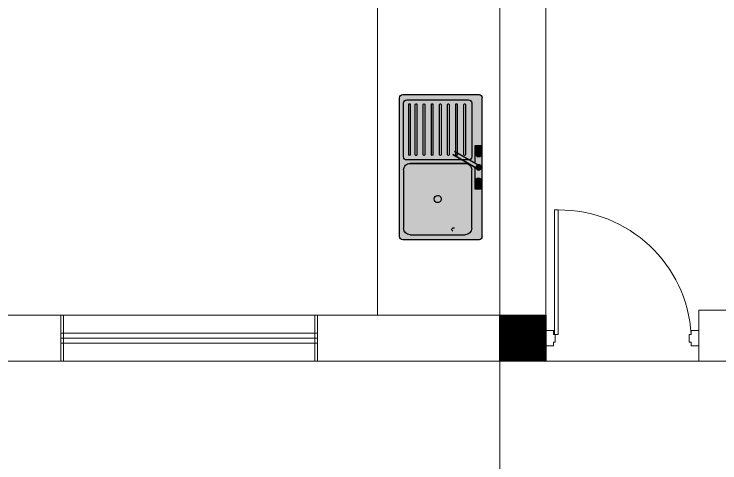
# Model space of a CAD drawing. Header units: inches. Extents: x 1245525 to 1246078, y 695303 to 695971.
# Drawn here: x 1245801.7 to 1245940.1, y 695406 to 695494 of the extents above; entities that cross this region are included whole.
import ezdxf

# ---------------------------------------------------------------- set-up
doc = ezdxf.new("R2010")
doc.units = ezdxf.units.IN
doc.header["$LTSCALE"] = 5
doc.header["$MEASUREMENT"] = 0
doc.layers.get('0').update_dxf_attribs({"lineweight": 18})
doc.layers.add('DIM', color=7, linetype='Continuous')
doc.layers.add('FACILITATION', color=44, linetype='Continuous')
doc.layers.add('OPEN', color=5, linetype='Continuous', lineweight=15)
doc.layers.add('wall', color=46, linetype='Continuous', lineweight=30)

# ---------------------------------------------------------------- blocks, each defined once
blk = doc.blocks.new('*E2')
at = {"layer": 'FACILITATION'}
blk.add_lwpolyline([(-108.6251242188151, 292.7213938651238), (-108.5964960088683, 292.7213938651238, 1.371720637496782e-06), (-108.5964958874234, 292.7213938651241, 1.371720637496782e-06)], format="xyb", dxfattribs=at)
blk = doc.blocks.new('SINK')
h = blk.add_hatch(color=5)
h.set_gradient(color1=(0, 0, 255), tint=1, name='CURVED')
edge = h.paths.add_edge_path()
edge.add_line((4.258885139832273, 16.19999999995343), (4.258885139832272, 14.79033915721811))
edge.add_line((4.258885139832272, 14.79033915721811), (0.02990686953919575, 14.79033915721811))
edge.add_line((0.02990686953919539, 14.79033915721811), (-1.430734985275194, 12.26043368419066))
edge.add_line((-1.430734985275194, 12.26043368419066), (-1.430734985275194, 1.414421522141785))
edge.add_ellipse((-2.04492795560509, 1.41442152147647), major_axis=(0.4343000142471359, 0.4343000142471359), ratio=0.9999999999497223, start_angle=225.0000000014404, end_angle=314.9999999985597, ccw=False)
edge.add_line((-2.044927954939774, 0.8002285512629896), (-12.60907453877328, 0.8002285512629896))
edge.add_ellipse((-12.60907453810796, 1.41442152147647), major_axis=(-0.4343000142471359, 0.4343000142471358), ratio=0.9999999999497226, start_angle=45.00000000144041, end_angle=134.9999999985597, ccw=False)
edge.add_line((-13.22326750843786, 1.414421522141792), (-13.22326750843786, 13.53052182270293))
edge.add_ellipse((-12.60907453810796, 13.53052182344254), major_axis=(-0.434300014283508, 0.434300014283508), ratio=0.999999999782225, start_angle=-45.00000000623879, end_angle=45.00000000623879, ccw=False)
edge.add_line((-12.60907453884755, 14.14471479365602), (-2.044927954844731, 14.14471479365602))
edge.add_ellipse((-2.04492795560509, 13.53052182344254), major_axis=(0.434300014283508, 0.434300014283508), ratio=0.9999999997822246, start_angle=326.2012255225175, end_angle=405.0000000062388, ccw=False)
edge.add_line((-1.442434746862264, 13.64983208361006), (-0.7839638603318396, 14.79033915721811))
edge.add_line((-0.7839638603318396, 14.79033915721811), (-4.19907991657965, 14.79033915721812))
edge.add_line((-4.19907991657965, 14.79033915721812), (-4.199079916579648, 16.19999999995343))
edge.add_line((-4.199079916579648, 16.19999999995343), (-13.63031224258629, 16.19999999995343))
edge.add_ellipse((-13.6303122418467, 15.58580702973995), major_axis=(-0.434300014283508, 0.434300014283508), ratio=0.999999999782225, start_angle=-45.00000000623877, end_angle=45.00000000623877)
edge.add_line((-14.24450521217659, 15.58580702900033), (-14.24450521217659, 0.6141929709530789))
edge.add_ellipse((-13.6303122418467, 0.6141929702134803), major_axis=(0.434300014283508, 0.434300014283508), ratio=0.9999999997822246, start_angle=134.9999999937612, end_angle=225.0000000062388)
edge.add_line((-13.63031224258629, 0), (13.63031224074889, 0))
edge.add_ellipse((13.63031224207953, 0.6141929702134803), major_axis=(0.4343000141165971, 0.4343000141165972), ratio=0.9999999999822425, start_angle=225.0000000005087, end_angle=314.9999999994913)
edge.add_line((14.24450521217659, 0.6141929702134643), (14.24450521217659, 15.58580702973997))
edge.add_ellipse((13.63031224207953, 15.58580702973995), major_axis=(-0.4343000141165971, 0.4343000141165971), ratio=0.9999999999822428, start_angle=225.0000000005087, end_angle=314.9999999994913)
edge.add_line((13.63031224074889, 16.19999999995343), (4.258885139832273, 16.19999999995343))
edge = h.paths.add_edge_path(flags=16)
edge.add_ellipse((11.95200264290906, 12.87344992801081), major_axis=(0.898920007108245, 0.898920007108245), ratio=0.9999999999807957, start_angle=314.99999999944987, end_angle=405.0000000005502, ccw=False)
edge.add_line((13.22326750843786, 12.87344992801081), (13.22326750843786, 2.067698569968348))
edge.add_ellipse((11.95200264290906, 2.067698569851927), major_axis=(-0.898920007108245, 0.898920007108245), ratio=0.9999999999807957, start_angle=134.9999999994498, end_angle=225.000000005797, ccw=False)
edge.add_line((11.95200264142987, 0.79643370420672), (0.5106188512461802, 0.79643370420672))
edge.add_ellipse((0.5106188519857824, 2.067698569851927), major_axis=(0.8989200072246604, 0.8989200072246606), ratio=0.9999999999965072, start_angle=134.9999999946531, end_angle=225.0000000001001, ccw=False)
edge.add_line((-0.7606460137758404, 2.06769857070794), (-0.7606460137758404, 12.87344992326858))
edge.add_ellipse((0.5106188519857824, 12.87344992801081), major_axis=(-0.8989200072246605, 0.8989200072246604), ratio=0.9999999999049327, start_angle=39.37500000123521, end_angle=45.00000000272348, ccw=False)
edge.add_ellipse((0.5106188519857824, 12.87344992801081), major_axis=(-0.8989200072246605, 0.8989200072246604), ratio=0.9999999999049327, start_angle=33.75000000204256, end_angle=39.37500000123524)
edge.add_ellipse((0.5106188519857824, 12.87344992801081), major_axis=(-0.8989200072246605, 0.8989200072246604), ratio=0.9999999999049327, start_angle=28.12500000170214, end_angle=33.75000000204256)
edge.add_ellipse((0.5106188519857824, 12.87344992801081), major_axis=(-0.8989200072246605, 0.8989200072246604), ratio=0.9999999999049327, start_angle=22.50000000136171, end_angle=28.12500000170214)
edge.add_ellipse((0.5106188519857824, 12.87344992801081), major_axis=(-0.8989200072246601, 0.8989200072246601), ratio=0.9999999999965075, start_angle=-45.00000000010005, end_angle=45.00000000010005)
edge.add_ellipse((0.5106188519857824, 12.87344992801081), major_axis=(-0.8989200072246605, 0.8989200072246604), ratio=0.9999999999049327, start_angle=22.50000000136171, end_angle=28.12500000170214)
edge.add_ellipse((0.5106188519857824, 12.87344992801081), major_axis=(-0.8989200072246605, 0.8989200072246604), ratio=0.9999999999049327, start_angle=16.87500000102128, end_angle=22.50000000136171)
edge.add_ellipse((0.5106188519857824, 12.87344992801081), major_axis=(-0.8989200072246601, 0.8989200072246601), ratio=0.9999999999965075, start_angle=-45.00000000010005, end_angle=45.00000000010005)
edge.add_ellipse((0.5106188519857824, 12.87344992801081), major_axis=(-0.8989200072246605, 0.8989200072246604), ratio=0.9999999999049327, start_angle=11.25000000068085, end_angle=16.87500000102128)
edge.add_ellipse((0.5106188519857824, 12.87344992801081), major_axis=(-0.8989200072246605, 0.8989200072246604), ratio=0.9999999999049327, start_angle=5.625000000340427, end_angle=11.25000000068085)
edge.add_ellipse((0.5106188519857824, 12.87344992801081), major_axis=(-0.8989200072246601, 0.8989200072246601), ratio=0.9999999999965075, start_angle=-45.00000000010005, end_angle=45.00000000010005)
edge.add_ellipse((0.5106188519857824, 12.87344992801081), major_axis=(-0.8989200072246605, 0.8989200072246604), ratio=0.9999999999049327, start_angle=5.625000000340427, end_angle=11.25000000068085)
edge.add_ellipse((0.5106188519857824, 12.87344992801081), major_axis=(-0.8989200072246605, 0.8989200072246604), ratio=0.9999999999049327, start_angle=0, end_angle=5.625000000340427)
edge.add_ellipse((0.5106188519857824, 12.87344992801081), major_axis=(-0.8989200072246605, 0.8989200072246604), ratio=0.9999999999049327, start_angle=-5.625000000340427, end_angle=0)
edge.add_ellipse((0.5106188519857824, 12.87344992801081), major_axis=(-0.8989200072246605, 0.8989200072246604), ratio=0.9999999999049327, start_angle=-11.25000000035293, end_angle=-5.625000000340427)
edge.add_ellipse((0.5106188519857824, 12.87344992801081), major_axis=(-0.8989200072246601, 0.8989200072246601), ratio=0.9999999999965075, start_angle=-45.00000000010005, end_angle=45.00000000010005)
edge.add_ellipse((0.5106188519857824, 12.87344992801081), major_axis=(-0.8989200072246605, 0.8989200072246604), ratio=0.9999999999049327, start_angle=-11.25000000035293, end_angle=-5.625000000340427)
edge.add_ellipse((0.5106188519857824, 12.87344992801081), major_axis=(-0.8989200072246601, 0.8989200072246601), ratio=0.9999999999965075, start_angle=-45.00000000010005, end_angle=45.00000000010005)
edge.add_ellipse((0.5106188519857824, 12.87344992801081), major_axis=(-0.8989200072246605, 0.8989200072246604), ratio=0.9999999999049327, start_angle=-11.25000000035293, end_angle=-5.625000000340427)
edge.add_ellipse((0.5106188519857824, 12.87344992801081), major_axis=(-0.8989200072246605, 0.8989200072246604), ratio=0.9999999999049327, start_angle=-16.87529652763453, end_angle=-11.25000000035293)
edge.add_ellipse((0.5106188519857824, 12.87344992801081), major_axis=(-0.8989200072246605, 0.8989200072246604), ratio=0.9999999999049327, start_angle=-22.50000000136171, end_angle=-16.87529652763453)
edge.add_ellipse((0.5106188519857824, 12.87344992801081), major_axis=(-0.8989200072246605, 0.8989200072246604), ratio=0.9999999999049327, start_angle=-28.12462307135457, end_angle=-22.50000000136171)
edge.add_ellipse((0.5106188519857824, 12.87344992801081), major_axis=(-0.8989200072246601, 0.8989200072246601), ratio=0.9999999999965075, start_angle=-45.00000000010005, end_angle=45.00000000010005)
edge.add_ellipse((0.5106188519857824, 12.87344992801081), major_axis=(-0.8989200072246605, 0.8989200072246604), ratio=0.9999999999049327, start_angle=-33.75000000105878, end_angle=-28.12462307135457)
edge.add_ellipse((0.5106188519857824, 12.87344992801081), major_axis=(-0.8989200072246605, 0.8989200072246604), ratio=0.9999999999049327, start_angle=-39.37500000123524, end_angle=-33.75000000105878)
edge.add_ellipse((0.5106188519857824, 12.87344992801081), major_axis=(-0.8989200072246601, 0.8989200072246601), ratio=0.9999999999965075, start_angle=-45.00000000010005, end_angle=45.00000000010005)
edge.add_ellipse((0.5106188519857824, 12.87344992801081), major_axis=(-0.8989200072246605, 0.8989200072246604), ratio=0.9999999999049327, start_angle=-39.37500000123524, end_angle=-33.75000000105878)
edge.add_ellipse((0.5106188519857824, 12.87344992801081), major_axis=(-0.8989200072246605, 0.8989200072246604), ratio=0.9999999999049327, start_angle=-45.000000002723425, end_angle=-39.37500000123532, ccw=False)
edge.add_line((0.5106188519858004, 14.14471479365602), (11.95200264142989, 14.14471479365602))
edge = h.paths.add_edge_path(flags=0)
edge.add_ellipse((6.231310747331008, 7.470574248931371), major_axis=(0.4980166246003501, 0.4980166246003502), ratio=0.9999999996262448, start_angle=-45.00000001070731, end_angle=134.9999999892927, ccw=False)
edge.add_ellipse((6.231310747331008, 7.470574248931371), major_axis=(-0.4980166245430065, 0.4980166245430065), ratio=0.9999999996912412, start_angle=45.00000000884529, end_angle=225.0000000088453, ccw=False)
at = {"layer": 'FACILITATION'}
h = blk.add_hatch(color=251, dxfattribs=at)
h.set_gradient(color1=(89, 89, 89), rotation=45, one_color=1, tint=1, name='CYLINDER')
edge = h.paths.add_edge_path()
edge.add_line((-4.199079916579649, 14.79033915721811), (-4.199079916579649, 16.19999999995343))
edge.add_line((-4.199079916579649, 16.19999999995343), (-2.789419073844329, 16.19999999995343))
edge.add_ellipse((-2.789419073844329, 15.49516957858577), major_axis=(-0.4983903705881154, 0.4983903705881154), ratio=0.9999999998719771, start_angle=-45.00000000366758, end_angle=30.52248781399551)
edge.add_line((-3.471868194872513, 15.6713771839859), (-3.846664706012234, 15.6713771839859))
edge.add_line((-3.846664706012234, 15.6713771839859), (-3.846664706012234, 15.31896197330207))
edge.add_line((-3.846664706012234, 15.31896197330207), (-3.471868194872513, 15.31896197330207))
edge.add_ellipse((-2.789419073844329, 15.49516957858577), major_axis=(-0.4983903706056714, 0.4983903706056715), ratio=0.9999999998335215, start_angle=59.47751218422378, end_angle=134.9999999952308)
edge.add_line((-2.789419073844329, 14.79033915721811), (-4.199079916579649, 14.79033915721811))
h = blk.add_hatch(color=251, dxfattribs=at)
h.set_gradient(color1=(89, 89, 89), rotation=45, one_color=1, tint=1, name='SPHERICAL')
edge = h.paths.add_edge_path()
edge.add_ellipse((-2.789419073844329, 15.49516957858577), major_axis=(-0.4983903706403194, 0.4983903706403194), ratio=0.9999999995799471, start_angle=0, end_angle=360, ccw=False)
h = blk.add_hatch(color=251, dxfattribs=at)
h.set_gradient(color1=(89, 89, 89), rotation=90.00000000000003, one_color=1, tint=1, name='CYLINDER')
edge = h.paths.add_edge_path()
edge.add_line((-3.09461443638429, 10.78816779237241), (-0.4723039285745472, 15.33015096059535))
edge.add_ellipse((0.02990217204205692, 15.49516948673408), major_axis=(-0.3737927779514315, 0.3737927779514315), ratio=0.9999999996894156, start_angle=63.18986434895363, end_angle=146.8109020977858)
edge.add_line((0.1381019083783031, 14.97773842967581), (-2.48421469074674, 10.43575362046249))
edge.add_ellipse((-2.789414488710463, 10.6119608359877), major_axis=(0.2491946022559862, 0.2491946022559862), ratio=0.9999999994704627, start_angle=104.9999957664401, end_angle=284.99999576644007, ccw=False)
edge.add_line((-3.094614286674187, 10.78816805162933), (-3.09461443638429, 10.78816779237241))
h = blk.add_hatch(color=251, dxfattribs=at)
h.set_gradient(color1=(89, 89, 89), rotation=45, one_color=1, tint=1, name='CYLINDER')
edge = h.paths.add_edge_path()
edge.add_ellipse((2.849224297096953, 15.49516957858577), major_axis=(-0.4983903705663155, 0.4983903705663155), ratio=0.9999999998769195, start_angle=-45.000000003526, end_angle=134.999999996474)
edge.add_line((2.849224297096953, 14.79033915721811), (0.02990686940029263, 14.79033915721811))
edge.add_line((0.02990686940029263, 14.79033915721811), (0.1381019083783031, 14.97773842979223))
edge.add_ellipse((0.02990261162631214, 15.49516957858577), major_axis=(0.3737927780772766, 0.3737927780772765), ratio=0.9999999989516786, start_angle=236.810853461872, end_angle=405.0000000300323)
edge.add_ellipse((0.02990261162631214, 15.49516957858577), major_axis=(0.3737927779507852, 0.3737927779507852), ratio=0.9999999998875745, start_angle=45.00000000322075, end_angle=153.1898156552837)
edge.add_line((-0.4723036293871701, 15.33015147910919), (-0.7839644718915224, 14.79033915721811))
edge.add_line((-0.7839644718915224, 14.79033915721811), (-2.789419073844329, 14.79033915721811))
edge.add_ellipse((-2.789419073844329, 15.49516957858577), major_axis=(-0.4983903705663155, 0.4983903705663155), ratio=0.9999999998769195, start_angle=134.999999996474, end_angle=314.9999999964739)
edge.add_line((-2.789419073844329, 16.19999999995343), (2.849224297096953, 16.19999999995343))
h = blk.add_hatch(color=251, dxfattribs=at)
h.set_gradient(color1=(89, 89, 89), rotation=45, one_color=1, tint=1, name='SPHERICAL')
edge = h.paths.add_edge_path()
edge.add_ellipse((0.02990261162631214, 15.49516957858577), major_axis=(0.3174638567474764, 0.3174638567474764), ratio=0.999999999914098, start_angle=225.0000000024609, end_angle=405.0000000024609, ccw=False)
edge.add_ellipse((0.02990261162631214, 15.49516957858577), major_axis=(0.3174638567629677, 0.3174638567629678), ratio=0.9999999995572038, start_angle=45.00000001268518, end_angle=225.0000000126852, ccw=False)
h = blk.add_hatch(color=251, dxfattribs=at)
h.set_gradient(color1=(89, 89, 89), rotation=45, one_color=1, tint=1, name='SPHERICAL')
edge = h.paths.add_edge_path()
edge.add_ellipse((2.849224297096953, 15.49516957858577), major_axis=(-0.4983903706403194, 0.4983903706403194), ratio=0.9999999995799471, start_angle=0, end_angle=360, ccw=False)
h = blk.add_hatch(color=251, dxfattribs=at)
h.set_gradient(color1=(89, 89, 89), rotation=45, one_color=1, tint=1, name='CYLINDER')
edge = h.paths.add_edge_path()
edge.add_line((3.906469929264858, 15.6713771839859), (3.531673418125138, 15.6713771839859))
edge.add_ellipse((2.849224297096953, 15.49516957858577), major_axis=(0.4983903705881154, 0.4983903705881154), ratio=0.9999999998719773, start_angle=329.4775121860044, end_angle=405.0000000036676)
edge.add_line((2.849224297096953, 16.19999999995343), (4.258885139832273, 16.19999999995343))
edge.add_line((4.258885139832273, 16.19999999995343), (4.258885139832273, 14.79033915721811))
edge.add_line((4.258885139832273, 14.79033915721811), (2.849224297096953, 14.79033915721811))
edge.add_ellipse((2.849224297096953, 15.49516957858577), major_axis=(0.4983903706056715, 0.4983903706056714), ratio=0.9999999998335215, start_angle=225.0000000047692, end_angle=300.5224878157762)
edge.add_line((3.531673418125138, 15.31896197330207), (3.906469929264858, 15.31896197330207))
edge.add_line((3.906469929264858, 15.31896197330207), (3.906469929264858, 15.6713771839859))
h = blk.add_hatch(color=251, dxfattribs=at)
h.set_gradient(color1=(89, 89, 89), rotation=45, one_color=1, tint=1, name='CYLINDER')
edge = h.paths.add_edge_path()
edge.add_ellipse((-12.60907453810796, 13.53052182344254), major_axis=(-0.434300014283508, 0.434300014283508), ratio=0.999999999782225, start_angle=-45.00000000623879, end_angle=45.00000000623879, ccw=False)
edge.add_line((-12.60907453810796, 14.14471479365602), (-2.04492795560509, 14.14471479365602))
edge.add_ellipse((-2.04492795560509, 13.53052182344254), major_axis=(0.434300014283508, 0.434300014283508), ratio=0.9999999997822246, start_angle=314.9999999937612, end_angle=405.0000000062388, ccw=False)
edge.add_line((-1.430734985275194, 13.53052182344254), (-1.430734985275194, 1.41442152147647))
edge.add_ellipse((-2.04492795560509, 1.41442152147647), major_axis=(0.4343000142471359, 0.4343000142471359), ratio=0.9999999999497226, start_angle=225.0000000014404, end_angle=314.9999999985597, ccw=False)
edge.add_line((-2.04492795560509, 0.8002285512629896), (-12.60907453810796, 0.8002285512629896))
edge.add_ellipse((-12.60907453810796, 1.41442152147647), major_axis=(-0.4343000142471359, 0.4343000142471358), ratio=0.9999999999497226, start_angle=45.00000000144041, end_angle=134.9999999985597, ccw=False)
edge.add_line((-13.22326750843786, 1.41442152147647), (-13.22326750843786, 13.53052182344254))
edge = h.paths.add_edge_path(flags=16)
edge.add_ellipse((-12.30930962739512, 4.806062674615532), major_axis=(-0.1123650009370678, 0.1123650009370678), ratio=0.9999999990995034, start_angle=-45.00000002579732, end_angle=42.19071455876715)
edge.add_ellipse((-12.30930962739512, 4.806062674615532), major_axis=(0.1123650009409559, 0.1123650009409558), ratio=0.9999999991177777, start_angle=132.1907145079414, end_angle=225.0000000252738)
edge.add_line((-12.30930962739512, 4.647154566366225), (-2.457006918499246, 4.647154566366225))
edge.add_ellipse((-2.457006918499246, 4.806062674615532), major_axis=(0.1123650008807893, 0.1123650008807893), ratio=0.999999999488794, start_angle=225.000000014645, end_angle=315.4844366745759)
edge.add_ellipse((-2.457006918499246, 4.806062674615532), major_axis=(-0.1123650008825806, 0.1123650008825806), ratio=0.9999999994657502, start_angle=225.4844367045217, end_angle=314.9999999846949)
edge.add_line((-2.457006918499246, 4.964970782864839), (-12.30930962739512, 4.964970782864839))
edge = h.paths.add_edge_path(flags=16)
edge.add_ellipse((-2.457006918499246, 6.395143756642938), major_axis=(0.1123650008945573, 0.1123650008945573), ratio=0.9999999992120006, start_angle=225.0000000225745, end_angle=314.271995589751)
edge.add_ellipse((-2.457006918499246, 6.395143756642938), major_axis=(-0.1123650009167986, 0.1123650009167986), ratio=0.9999999995326505, start_angle=224.2719956257025, end_angle=314.9999999866114)
edge.add_line((-2.457006918499246, 6.554051864892244), (-12.30930962739512, 6.554051864892244))
edge.add_ellipse((-12.30930962739512, 6.395143756642938), major_axis=(-0.1123650009576187, 0.1123650009576187), ratio=0.9999999993743512, start_angle=-45.00000001792352, end_angle=42.04929858638668)
edge.add_ellipse((-12.30930962739512, 6.395143756642938), major_axis=(-0.1123650009225246, 0.1123650009225246), ratio=0.9999999992625872, start_angle=42.04929858957153, end_angle=134.9999999788747)
edge.add_line((-12.30930962739512, 6.236235648510046), (-2.457006918499246, 6.236235648510046))
edge = h.paths.add_edge_path(flags=16)
edge.add_ellipse((-12.30930962739512, 3.216981592471711), major_axis=(-0.1123650009394623, 0.1123650009394623), ratio=0.9999999998068503, start_angle=-45.00000000553334, end_angle=45.00000000553333)
edge.add_ellipse((-12.30930962739512, 3.216981592471711), major_axis=(-0.1123650008936487, 0.1123650008936487), ratio=0.9999999998896986, start_angle=45.0000000031599, end_angle=134.9999999968401)
edge.add_line((-12.30930962739512, 3.05807348433882), (-2.457006918499246, 3.05807348433882))
edge.add_ellipse((-2.457006918499246, 3.216981592471711), major_axis=(0.1123650008936488, 0.1123650008936488), ratio=0.9999999998896985, start_angle=225.0000000031599, end_angle=315.0000019276724)
edge.add_ellipse((-2.457006918499246, 3.216981592471711), major_axis=(0.1123650009394623, 0.1123650009394623), ratio=0.9999999998068506, start_angle=315.000001925299, end_angle=405.0000000055333)
edge.add_line((-2.457006918499246, 3.375889700721018), (-12.30930962739512, 3.375889700721018))
edge = h.paths.add_edge_path(flags=16)
edge.add_ellipse((-2.457006918499246, 7.984224838786758), major_axis=(0.1123650009759667, 0.1123650009759667), ratio=0.9999999991571036, start_angle=225.0000000241472, end_angle=314.9999980450205)
edge.add_ellipse((-2.457006918499246, 7.984224838786758), major_axis=(-0.1123650008936488, 0.1123650008936488), ratio=0.9999999998896982, start_angle=224.9999980723276, end_angle=314.9999999968401)
edge.add_line((-2.457006918499246, 8.14313294691965), (-12.30930962739512, 8.14313294691965))
edge.add_ellipse((-12.30930962739512, 7.984224838786758), major_axis=(0.1123650008936487, 0.1123650008936487), ratio=0.9999999998896988, start_angle=45.0000000031599, end_angle=134.9999999968401)
edge.add_ellipse((-12.30930962739512, 7.984224838786758), major_axis=(-0.1123650009759667, 0.1123650009759667), ratio=0.9999999991571034, start_angle=45.00000002414721, end_angle=134.9999999758528)
edge.add_line((-12.30930962739512, 7.825316730537452), (-2.457006918499246, 7.825316730537452))
edge = h.paths.add_edge_path(flags=16)
edge.add_ellipse((-12.30930962739512, 1.945716726826504), major_axis=(-0.112365000945785, 0.112365000945785), ratio=0.9999999999193884, start_angle=-45.00000000230935, end_angle=45.00121562912455)
edge.add_ellipse((-12.30930962739512, 1.945716726826504), major_axis=(-0.1123650009708257, 0.1123650009708257), ratio=0.9999999987411147, start_angle=45.00121566287963, end_angle=134.9999999639356)
edge.add_line((-12.30930962739512, 1.786808618693613), (-2.457006918499246, 1.786808618693613))
edge.add_ellipse((-2.457006918499246, 1.945716726826504), major_axis=(0.1123650009518565, 0.1123650009518565), ratio=0.9999999988536518, start_angle=225.0000000328405, end_angle=314.9999966931396)
edge.add_ellipse((-2.457006918499246, 1.945716726826504), major_axis=(0.1123650009394624, 0.1123650009394624), ratio=0.9999999998068512, start_angle=314.9999967204467, end_angle=405.0000000055333)
edge.add_line((-2.457006918499246, 2.104624835075811), (-12.30930962739512, 2.104624835075811))
edge = h.paths.add_edge_path(flags=16)
edge.add_ellipse((-2.457006918499246, 9.573305920814164), major_axis=(-0.1123650008760876, 0.1123650008760877), ratio=0.9999999988491309, start_angle=134.99999996703, end_angle=224.5158314032192)
edge.add_ellipse((-2.457006918499246, 9.573305920814164), major_axis=(0.1123650008765251, 0.1123650008765251), ratio=0.999999999587103, start_angle=314.515831358427, end_angle=405.0000000118286)
edge.add_line((-2.457006918499246, 9.73221402906347), (-12.30930962739512, 9.73221402906347))
edge.add_ellipse((-12.30930962739512, 9.573305920814164), major_axis=(0.1123650009896158, 0.1123650009896158), ratio=0.9999999995034496, start_angle=45.00000001422511, end_angle=133.5260784005259)
edge.add_ellipse((-12.30930962739512, 9.573305920814164), major_axis=(-0.1123650009637718, 0.1123650009637718), ratio=0.9999999991979261, start_angle=43.52607843767957, end_angle=134.9999999770223)
edge.add_line((-12.30930962739512, 9.414397812681273), (-2.457006918499246, 9.414397812681273))
edge = h.paths.add_edge_path(flags=16)
edge.add_ellipse((-2.457006918499246, 11.16238700295798), major_axis=(0.1123650009556314, 0.1123650009556314), ratio=0.9999999990252975, start_angle=225.0000000279231, end_angle=314.5147439934134)
edge.add_ellipse((-2.457006918499246, 11.16238700295798), major_axis=(-0.1123650008725301, 0.1123650008725301), ratio=0.999999999761612, start_angle=224.5147440281609, end_angle=314.9999999931707)
edge.add_line((-2.457006918499246, 11.32129511109088), (-12.30930962739512, 11.32129511109088))
edge.add_ellipse((-12.30930962739512, 11.16238700295798), major_axis=(0.1123650009339466, 0.1123650009339466), ratio=0.9999999997151681, start_angle=45.00000000815984, end_angle=138.0299788303168)
edge.add_ellipse((-12.30930962739512, 11.16238700295798), major_axis=(0.1123650009640439, 0.1123650009640439), ratio=0.9999999999208953, start_angle=138.0299788361774, end_angle=225.0000000022662)
edge.add_line((-12.30930962739512, 11.00347889470868), (-2.457006918499246, 11.00347889470868))
edge = h.paths.add_edge_path(flags=16)
edge.add_ellipse((-2.457006918499246, 12.75146808498539), major_axis=(0.1123650009263089, 0.1123650009263089), ratio=0.9999999991457043, start_angle=225.0000000244738, end_angle=315.4160929935305)
edge.add_ellipse((-2.457006918499246, 12.75146808498539), major_axis=(-0.1123650009280205, 0.1123650009280206), ratio=0.9999999991277773, start_angle=225.4160930429864, end_angle=314.9999999750127)
edge.add_line((-2.457006918499246, 12.9103761932347), (-12.30930962739512, 12.9103761932347))
edge.add_ellipse((-12.30930962739512, 12.75146808498539), major_axis=(-0.1123650009394633, 0.1123650009394634), ratio=0.9999999998068679, start_angle=-45.00000000553284, end_angle=45.00001528429257)
edge.add_ellipse((-12.30930962739512, 12.75146808498539), major_axis=(0.1123650009394633, 0.1123650009394633), ratio=0.999999999806868, start_angle=135.0000152732269, end_angle=225.0000000055328)
edge.add_line((-12.30930962739512, 12.59255997673608), (-2.457006918499246, 12.59255997673608))
h = blk.add_hatch(color=8, dxfattribs=at)
h.set_gradient(color1=(122, 122, 122), one_color=1, tint=1, name='SPHERICAL')
edge = h.paths.add_edge_path()
edge.add_ellipse((0.5106188519857824, 2.067698569851927), major_axis=(0.8989200072246604, 0.8989200072246606), ratio=0.9999999999965072, start_angle=134.9999999999, end_angle=225.0000000001001, ccw=False)
edge.add_line((-0.7606460137758404, 2.067698569851927), (-0.7606460137758404, 12.87344992801081))
edge.add_ellipse((0.5106188519857824, 12.87344992801081), major_axis=(-0.8989200072246601, 0.8989200072246601), ratio=0.9999999999965075, start_angle=-45.00000000009999, end_angle=45.00000000009999, ccw=False)
edge.add_line((0.5106188519857824, 14.14471479365602), (11.95200264290906, 14.14471479365602))
edge.add_ellipse((11.95200264290906, 12.87344992801081), major_axis=(-0.8989200071732999, 0.8989200071732999), ratio=0.9999999999276303, start_angle=225.0000000020732, end_angle=314.99999999792675, ccw=False)
edge.add_line((13.22326750843786, 12.87344992801081), (13.22326750843786, 2.067698569968343))
edge.add_ellipse((11.95200264290906, 2.067698569851927), major_axis=(0.8989200071732999, 0.8989200071732999), ratio=0.9999999999276299, start_angle=225.0000000020733, end_angle=315.00000000317357, ccw=False)
edge.add_line((11.95200264290906, 0.79643370420672), (0.5106188519857824, 0.79643370420672))
edge = h.paths.add_edge_path(flags=16)
edge.add_ellipse((6.231310747331008, 7.470574248931371), major_axis=(0.4980166245542616, 0.4980166245542616), ratio=0.9999999998113327, start_angle=314.9999999945951, end_angle=494.9999999945951)
edge.add_ellipse((6.231310747331008, 7.470574248931371), major_axis=(-0.4980166245292872, 0.4980166245292872), ratio=0.999999999746336, start_angle=45.00000000726693, end_angle=225.0000000072669)
h = blk.add_hatch(color=8, dxfattribs=at)
h.set_gradient(color1=(122, 122, 122), one_color=1, tint=1, name='SPHERICAL')
edge = h.paths.add_edge_path()
edge.add_ellipse((0.5106188519857824, 2.067698569851927), major_axis=(0.8989200072246604, 0.8989200072246606), ratio=0.9999999999965072, start_angle=134.9999999946531, end_angle=225.0000000001001, ccw=False)
edge.add_line((-0.7606460137758404, 2.067698569968343), (-0.7606460137758404, 12.87344992801081))
edge.add_ellipse((0.5106188519857824, 12.87344992801081), major_axis=(-0.8989200072246601, 0.8989200072246601), ratio=0.9999999999965075, start_angle=-45.00000000009999, end_angle=45.00000000009999, ccw=False)
edge.add_line((0.5106188519857824, 14.14471479365602), (11.95200264290906, 14.14471479365602))
edge.add_ellipse((11.95200264290906, 12.87344992801081), major_axis=(-0.8989200071732999, 0.8989200071732999), ratio=0.9999999999276303, start_angle=225.0000000020732, end_angle=314.99999999792675, ccw=False)
edge.add_line((13.22326750843786, 12.87344992801081), (13.22326750843786, 2.067698569968343))
edge.add_ellipse((11.95200264290906, 2.067698569851927), major_axis=(0.8989200071732999, 0.8989200071732999), ratio=0.9999999999276299, start_angle=225.0000000020733, end_angle=315.00000000317357, ccw=False)
edge.add_line((11.95200264290906, 0.79643370420672), (0.5106188519857824, 0.79643370420672))
edge = h.paths.add_edge_path(flags=16)
edge.add_ellipse((6.231310747331008, 7.470574248931371), major_axis=(0.4980166245542616, 0.4980166245542616), ratio=0.9999999998113327, start_angle=314.9999999945951, end_angle=494.9999999945951)
edge.add_ellipse((6.231310747331008, 7.470574248931371), major_axis=(0.4980166245430065, 0.4980166245430065), ratio=0.9999999996912412, start_angle=134.9999999911547, end_angle=314.9999999911547)
for points in [[(-14.24450521217659, 0.6141929702134803), (-14.24450521217659, 15.58580702973995)], [(13.63031224207953, 16.19999999995343), (-13.6303122418467, 16.19999999995343)], [(0.02990686940029263, 14.79033915721811), (4.258885139832273, 14.79033915721811), (4.258885139832273, 16.19999999995343), (-4.199079916579649, 16.19999999995343), (-4.199079916579649, 14.79033915721811), (-0.7820267921779305, 14.79033915721811)], [(-3.453919098479673, 15.6713771839859), (-3.846664706012234, 15.6713771839859), (-3.846664706012234, 15.31896197330207), (-3.453919098479673, 15.31896197330207)], [(-0.4143751270603389, 15.43048657092731), (-3.094614586094394, 10.78816753311548), (-0.4723039285745472, 15.33015096059535)], [(3.513724321732298, 15.6713771839859), (3.906469929264858, 15.6713771839859), (3.906469929264858, 15.31896197330207), (3.513724321732298, 15.31896197330207)], [(14.24450521217659, 15.58580702973995), (14.24450521217659, 0.6141929702134803)], [(-12.60907453810796, 14.14471479365602), (-2.04492795560509, 14.14471479365602)], [(0.1381019083783031, 14.97773842967581), (-2.484213404823095, 10.43575584783684), (0.1960312784649432, 15.0780750248814)], [(11.95200264290906, 14.14471479365602), (0.5106188519857824, 14.14471479365602)], [(-13.22326750843786, 1.41442152147647), (-13.22326750843786, 13.53052182344254)], [(-12.30930962739512, 12.9103761932347), (-2.457006918499246, 12.9103761932347)], [(-2.457006918499246, 12.59255997673608), (-12.30930962739512, 12.59255997673608)], [(-1.430734985275194, 13.53052182344254), (-1.430734985275194, 1.41442152147647)], [(13.22326750843786, 2.067698569968343), (13.22326750843786, 12.87344992801081)], [(-12.30930962739512, 11.32129511109088), (-2.457006918499246, 11.32129511109088)], [(-2.457006918499246, 11.00347889470868), (-12.30930962739512, 11.00347889470868)], [(-12.30930962739512, 9.73221402906347), (-2.457006918499246, 9.73221402906347)], [(-2.457006918499246, 9.414397812681273), (-12.30930962739512, 9.414397812681273)], [(-12.30930962739512, 8.14313294691965), (-2.457006918499246, 8.14313294691965)], [(-2.457006918499246, 7.825316730537452), (-12.30930962739512, 7.825316730537452)], [(-12.30930962739512, 6.554051864892244), (-2.457006918499246, 6.554051864892244)], [(-2.457006918499246, 6.236235648510046), (-12.30930962739512, 6.236235648510046)], [(-12.30930962739512, 4.964970782864839), (-2.457006918499246, 4.964970782864839)], [(-2.457006918499246, 4.647154566366225), (-12.30930962739512, 4.647154566366225)], [(-12.30930962739512, 3.375889700721018), (-2.457006918499246, 3.375889700721018)], [(-2.457006918499246, 3.05807348433882), (-12.30930962739512, 3.05807348433882)], [(-12.30930962739512, 2.104624835075811), (-2.457006918499246, 2.104624835075811)], [(-2.457006918499246, 1.786808618693613), (-12.30930962739512, 1.786808618693613)], [(13.63031224207953, 0), (-13.6303122418467, 0)], [(-2.04492795560509, 0.8002285512629896), (-12.60907453810796, 0.8002285512629896)], [(0.5106188519857824, 0.79643370420672), (11.95200264290906, 0.79643370420672)]]:
    blk.add_lwpolyline(points, dxfattribs=at)
blk.add_lwpolyline([(-0.7606460137758404, 2.067698569968343), (-0.7606460137758404, 12.87344992801081)], close=True, dxfattribs=at)
at = {"layer": 'FACILITATION', "extrusion": (0, 0, -1)}
for centre, major_axis, ratio, start_param, end_param in [((-13.6303122418467, 15.58580702973995), (-0.434300014283508, 0.434300014283508), 0.999999999782225, 5.497787143673251, 7.068583470685922), ((-2.789419073844329, 15.49516957858577), (-0.4983903706403194, 0.4983903706403194), 0.9999999995799471, 5.497787143572111, 11.7809724507517), ((0.02990261162631214, 15.49516957858577), (-0.3737927779730133, 0.3737927779730132), 0.9999999998388354, 5.497787143701555, 11.78097245088114), ((2.849224297096953, 15.49516957858577), (-0.4983903706403194, 0.4983903706403194), 0.9999999995799471, 5.497787143572111, 11.7809724507517), ((13.63031224207953, 15.58580702973995), (-0.4343000141165971, 0.4343000141165971), 0.9999999999822428, 0.7853981634063268, 2.356194490183466), ((-12.60907453810796, 13.53052182344254), (-0.434300014283508, 0.434300014283508), 0.999999999782225, 5.497787143673251, 7.068583470685922), ((-2.04492795560509, 13.53052182344254), (0.434300014283508, 0.434300014283508), 0.9999999997822246, -0.785398163506336, 0.7853981635063358), ((0.5106188519857824, 12.87344992801081), (-0.8989200072246605, 0.8989200072246604), 0.9999999999049327, 5.497787143734604, 7.068583470624568), ((11.95200264290906, 12.87344992801081), (0.898920007108245, 0.898920007108245), 0.9999999999807957, -0.7853981634070506, 0.7853981634070504), ((-12.30930962739512, 12.75146808498539), (0.1123650009759667, 0.1123650009759667), 0.9999999991571034, 3.92699081740869, 5.497787143360689), ((-12.30930962739512, 12.75146808498539), (-0.1123650009759667, 0.1123650009759667), 0.9999999991571034, 3.92699081740869, 5.497787143360689), ((-2.457006918499246, 12.75146808498539), (-0.1123650009759667, 0.1123650009759667), 0.9999999991571034, 0.7853981638188966, 2.356194489770896), ((-2.457006918499246, 12.75146808498539), (0.1123650009759667, 0.1123650009759667), 0.9999999991571034, 0.7853981638188965, 2.356194489770897), ((-12.30930962739512, 11.16238700295798), (0.1123650008936487, 0.1123650008936487), 0.9999999998896986, 3.926990817042392, 5.497787143726987), ((-12.30930962739512, 11.16238700295798), (0.1123650009394623, 0.1123650009394623), 0.9999999998068503, 2.35619449009577, 3.926990817083817), ((-2.457006918499246, 11.16238700295798), (-0.1123650008936487, 0.1123650008936487), 0.9999999998896988, 0.7853981634525988, 2.356194490137194), ((-2.457006918499246, 11.16238700295798), (-0.1123650009394623, 0.1123650009394623), 0.9999999998068504, 2.35619449009577, 3.926990817083816), ((-12.30930962739512, 9.573305920814164), (0.1123650009759667, 0.1123650009759667), 0.9999999991571034, 3.92699081740869, 5.497787143360689), ((-2.457006918499246, 9.573305920814164), (-0.1123650009759667, 0.1123650009759667), 0.9999999991571034, 0.7853981638188966, 2.356194489770896), ((12.2157321521081, 10.61196345323697), (0.2491951853175371, 0.2491951853175371), 0.9999999996982561, 1.30899693926873, 4.450589592858522), ((-12.30930962739512, 9.573305920814164), (-0.1123650008936487, 0.1123650008936487), 0.9999999998896988, 3.926990817042392, 5.497787143726987), ((-2.457006918499246, 9.573305920814164), (0.1123650008936487, 0.1123650008936487), 0.9999999998896986, 0.7853981634525988, 2.356194490137194), ((-12.30930962739512, 7.984224838786758), (0.1123650008936487, 0.1123650008936487), 0.9999999998896986, 3.926990817042392, 5.497787143726987), ((-12.30930962739512, 7.984224838786758), (-0.1123650009759667, 0.1123650009759667), 0.9999999991571034, 3.92699081740869, 5.497787143360689), ((-2.457006918499246, 7.984224838786758), (-0.1123650008936487, 0.1123650008936487), 0.9999999998896988, 0.7853981634525988, 2.356194490137194), ((-2.457006918499246, 7.984224838786758), (0.1123650009759667, 0.1123650009759667), 0.9999999991571034, 0.7853981638188965, 2.356194489770897), ((6.231310747331008, 7.470574248931371), (0.4980166246003501, 0.4980166246003502), 0.9999999996262448, 3.926990817174119, 7.068583470763913), ((6.231310747331008, 7.470574248931371), (-0.4980166245430065, 0.4980166245430065), 0.9999999996912412, 2.356194490037965, 5.497787143627758), ((-12.30930962739512, 6.395143756642938), (0.1123650009759667, 0.1123650009759667), 0.9999999991571034, 3.92699081740869, 5.497787143360689), ((-12.30930962739512, 6.395143756642938), (-0.1123650008936487, 0.1123650008936487), 0.9999999998896988, 3.926990817042392, 5.497787143726987), ((-2.457006918499246, 6.395143756642938), (-0.1123650009759667, 0.1123650009759667), 0.9999999991571034, 0.7853981638188966, 2.356194489770896), ((-2.457006918499246, 6.395143756642938), (0.1123650008936487, 0.1123650008936487), 0.9999999998896986, 0.7853981634525988, 2.356194490137194), ((-12.30930962739512, 4.806062674615532), (0.1123650009759667, 0.1123650009759667), 0.9999999991571034, 3.92699081740869, 5.497787143360689), ((-12.30930962739512, 4.806062674615532), (-0.1123650009759667, 0.1123650009759667), 0.9999999991571034, 3.92699081740869, 5.497787143360689), ((-2.457006918499246, 4.806062674615532), (-0.1123650009759667, 0.1123650009759667), 0.9999999991571034, 0.7853981638188966, 2.356194489770896), ((-2.457006918499246, 4.806062674615532), (0.1123650009759667, 0.1123650009759667), 0.9999999991571034, 0.7853981638188965, 2.356194489770897), ((-12.30930962739512, 3.216981592471711), (-0.1123650009394623, 0.1123650009394623), 0.9999999998068504, 5.497787143685563, 7.068583470673609), ((-12.30930962739512, 3.216981592471711), (-0.1123650008936487, 0.1123650008936487), 0.9999999998896988, 3.926990817042392, 5.497787143726987), ((-2.457006918499246, 3.216981592471711), (0.1123650009394623, 0.1123650009394623), 0.9999999998068503, -0.7853981634940231, 0.785398163494023), ((-2.457006918499246, 3.216981592471711), (0.1123650008936487, 0.1123650008936487), 0.9999999998896986, 0.7853981634525988, 2.356194490137194), ((-12.60907453810796, 1.41442152147647), (-0.4343000142471359, 0.4343000142471358), 0.9999999999497226, 3.92699081701238, 5.497787143756999), ((-12.30930962739512, 1.945716726826504), (0.1123650009759667, 0.1123650009759667), 0.9999999991571034, 3.92699081740869, 5.497787143360689), ((-12.30930962739512, 1.945716726826504), (-0.1123650008936487, 0.1123650008936487), 0.9999999998896988, 3.926990817042392, 5.497787143726987), ((-2.457006918499246, 1.945716726826504), (-0.1123650009759667, 0.1123650009759667), 0.9999999991571034, 0.7853981638188966, 2.356194489770896), ((-2.457006918499246, 1.945716726826504), (0.1123650008936487, 0.1123650008936487), 0.9999999998896986, 0.7853981634525988, 2.356194490137194), ((-2.04492795560509, 1.41442152147647), (0.4343000142471359, 0.4343000142471359), 0.9999999999497226, 0.7853981634225868, 2.356194490167206), ((-2.04492795560509, 1.41442152147647), (0.4343000142471359, 0.4343000142471359), 0.9999999999497226, 0.7853981634225868, 2.356194490167206), ((0.5106188519857824, 2.067698569851927), (0.8989200072828682, 0.8989200072828682), 0.9999999999585757, 2.356194490171633, 3.926990817099528), ((0.5106188519857824, 2.067698569851927), (0.8989200072246604, 0.8989200072246606), 0.9999999999965072, 2.356194490190598, 3.926990817080562), ((11.95200264290906, 2.067698569851927), (-0.898920007108245, 0.898920007108245), 0.9999999999807957, 2.356194490091168, 3.926990816996843), ((-13.6303122418467, 0.6141929702134803), (0.434300014283508, 0.434300014283508), 0.9999999997822246, 2.356194490083457, 3.926990817096129)]:
    blk.add_ellipse(centre, major_axis=major_axis, ratio=ratio, start_param=start_param, end_param=end_param, dxfattribs=at)
at = {"layer": 'FACILITATION', "extrusion": (0, 0, -0.9999999999999997)}
blk.add_ellipse((0.02990261162631214, 15.49516957858577), major_axis=(0.3174638567453352, 0.3174638567453353), ratio=0.9999999999275866, start_param=3.926990817023448, end_param=10.21017612420303, dxfattribs=at)
at = {"layer": 'FACILITATION', "extrusion": (0, 0, -0.9999999999999998)}
blk.add_ellipse((0.5106188519857824, 12.87344992801081), major_axis=(-0.89892000722466, 0.89892000722466), ratio=0.9999999999965075, start_param=5.497787143780392, end_param=7.068583470578781, dxfattribs=at)
at = {"layer": 'FACILITATION', "extrusion": (0, 0, -0.9999999999999999)}
blk.add_ellipse((13.63031224207953, 0.6141929702134803), major_axis=(0.4343000141165969, 0.4343000141165971), ratio=0.9999999999822428, start_param=0.785398163406327, end_param=2.356194490183466, dxfattribs=at)
at = {"layer": 'FACILITATION', "xscale": -27.74922918807715, "yscale": 27.74922918819357, "zscale": 27.74922918808734}
blk.add_blockref('*E2', (-3026.078131310409, -8122.793046642328), dxfattribs=at)
blk = doc.blocks.new('D1')
for p, q in [((-3.249999999999943, 2.999999999999773), (-3.249999999999943, 35.5570181005246)), ((-3.249999999999943, 35.5570181005246), (-2.249999999999929, 35.55701810052454)), ((-2.249999999999943, 3), (-2.249999999999929, 35.55701810052454)), ((-2.249999999999943, 3), (-3.249999999999943, 2.999999999999773)), ((-2.249999999999943, 3), (-1.999999999999943, 3))]:
    blk.add_line(p, q)
for points in [[(-38.00000000000006, 3), (-38.00000000000006, 4), (-40, 4), (-40, 0), (-38.00000000000006, 0), (-38.00000000000006, 1), (-37.5, 1), (-37.5, 3)], [(-1.999999999999943, 3), (-1.999999999999943, 4), (0, 4), (0, 0), (-1.999999999999943, 0), (-1.999999999999943, 1), (-2.5, 1), (-2.5, 3)]]:
    blk.add_lwpolyline(points, close=True)
blk.add_arc((-3.5, 0.9999999999997726), 34.55792239125502, 89.58550546941146, 176.6822188316648)

msp = doc.modelspace()

# ---------------------------------------------------------------- hatches: boundary and pattern name
at = {"layer": 'wall', "ltscale": 10}
h = msp.add_hatch(dxfattribs=at)
h.set_pattern_fill('ANSI31', color=5)
h.set_pattern_definition([(45, (1142551.16255784, 717484.8268335301), (-0.08838834764831843, 0.08838834764831845), [])])
h.paths.add_polyline_path([(1245896.930217687, 695425.9108791752), (1245905.930217687, 695425.9108791752), (1245905.930217687, 695434.9108791752), (1245896.930217687, 695434.9108791752)])

# ---------------------------------------------------------------- linework, layer by layer
at = {"ltscale": 5}
for p, q in [((1245905.930217687, 695658.4108791752), (1245905.930217687, 695435.9108791752)), ((1245872.930217687, 695434.9108791752), (1245872.930217687, 695574.4108791752)), ((1245896.930217687, 695434.9108791752), (1245896.930217687, 695574.4108791752)), ((1245788.930217687, 695434.9108791752), (1245896.930217687, 695434.9108791752)), ((1245896.930217687, 695434.9108791752), (1245896.930217687, 695425.9108791752)), ((1245905.930217687, 695435.9108791752), (1245905.930217687, 695425.9108791752)), ((1245935.930217687, 695435.9108791751), (1246037.930217688, 695435.9108791751)), ((1245935.930217687, 695425.9108791752), (1245935.930217687, 695435.9108791753)), ((1245861.1596507, 695431.4108791751), (1245810.856488661, 695431.4108791751)), ((1245861.1596507, 695430.4108791752), (1245810.856488661, 695430.4108791752)), ((1245861.1596507, 695429.4108791751), (1245810.856488661, 695429.4108791751)), ((1245575.930217687, 695425.9108791752), (1245905.930217687, 695425.9108791752)), ((1245896.930217687, 695425.9108791752), (1245896.930217687, 695383.9108791752))]:
    msp.add_line(p, q, dxfattribs=at)
at = {"color": 1, "ltscale": 5}
msp.add_lwpolyline([(1245566.930217687, 695425.9108791752), (1245896.930217687, 695425.9108791791), (1245896.930217687, 695425.9108791752), (1246046.930217687, 695425.9108791752), (1246046.930217687, 695667.4108791752), (1245977.930217687, 695667.4108791752), (1245977.930217687, 695884.9108791752), (1245752.930217687, 695884.9108791752), (1245752.930217687, 695953.9108791752), (1245566.930217687, 695953.9108791752)], close=True, dxfattribs=at)
at = {"ltscale": 5}
for points in [[(1245810.856488661, 695425.9108791752), (1245810.856488661, 695434.9108791752)], [(1245811.36441551, 695425.9108791752), (1245811.36441551, 695434.9108791752)], [(1245860.651723852, 695434.9108791752), (1245860.651723852, 695425.9108791752)], [(1245861.1596507, 695434.9108791752), (1245861.1596507, 695425.9108791752)]]:
    msp.add_lwpolyline(points, dxfattribs=at)
at = {"layer": 'DIM', "color": 5, "ltscale": 10}
msp.add_lwpolyline([(1245896.930217687, 695434.9108791752), (1245905.930217687, 695434.9108791752), (1245905.930217687, 695425.9108791752), (1245896.930217687, 695425.9108791752)], close=True, dxfattribs=at)

# ---------------------------------------------------------------- block references
at = {"layer": 'FACILITATION', "rotation": 270}
msp.add_blockref('SINK', (1245877.269597481, 695463.9504540545), dxfattribs=at)
at = {"layer": 'OPEN', "xscale": -0.75, "yscale": 0.75, "zscale": 0.75}
msp.add_blockref('D1', (1245905.930217687, 695428.9108791739), dxfattribs=at)

doc.saveas('drawing.dxf')
